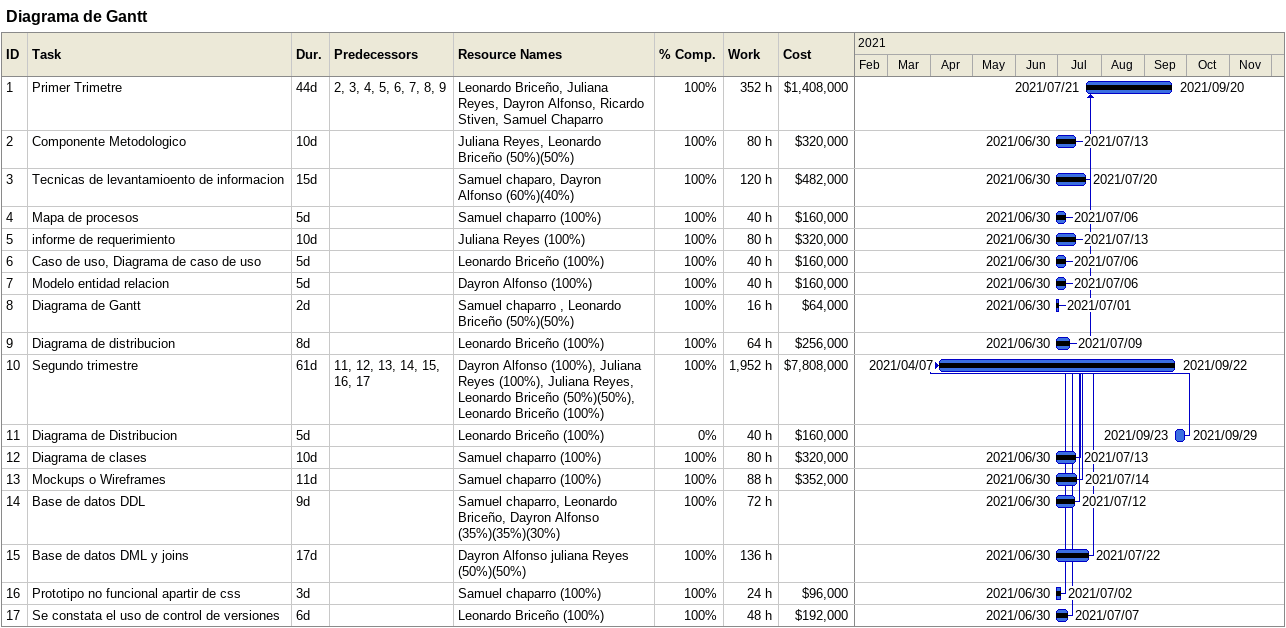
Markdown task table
Diagrama de Gantt

| ID | Task | Duration | Start | Finish | Predecessors | Resources | % complete | Work (h) | Cost ($) |
|---|---|---|---|---|---|---|---|---|---|
| 1 | Primer Trimetre | 44d | 2021-07-21 | 2021-09-20 | 2, 3, 4, 5, 6, 7, 8, 9 | Leonardo Briceño, Juliana Reyes, Dayron Alfonso, Ricardo Stiven, Samuel Chaparro | 100 | 352 | 1408000 |
| 2 | Componente Metodologico | 10d | 2021-06-30 | 2021-07-13 |  | Juliana Reyes, Leonardo Briceño (50%)(50%) | 100 | 80 | 320000 |
| 3 | Tecnicas de levantamioento de informacion | 15d | 2021-06-30 | 2021-07-20 |  | Samuel chaparo, Dayron Alfonso (60%)(40%) | 100 | 120 | 482000 |
| 4 | Mapa de procesos | 5d | 2021-06-30 | 2021-07-06 |  | Samuel chaparro (100%) | 100 | 40 | 160000 |
| 5 | informe de requerimiento | 10d | 2021-06-30 | 2021-07-13 |  | Juliana Reyes (100%) | 100 | 80 | 320000 |
| 6 | Caso de uso, Diagrama de caso de uso | 5d | 2021-06-30 | 2021-07-06 |  | Leonardo Briceño (100%) | 100 | 40 | 160000 |
| 7 | Modelo entidad relacion | 5d | 2021-06-30 | 2021-07-06 |  | Dayron Alfonso (100%) | 100 | 40 | 160000 |
| 8 | Diagrama de Gantt | 2d | 2021-06-30 | 2021-07-01 |  | Samuel chaparro , Leonardo Briceño (50%)(50%) | 100 | 16 | 64000 |
| 9 | Diagrama de distribucion | 8d | 2021-06-30 | 2021-07-09 |  | Leonardo Briceño (100%) | 100 | 64 | 256000 |
| 10 | Segundo trimestre | 61d | 2021-04-07 | 2021-09-22 | 11, 12, 13, 14, 15, 16, 17 | Dayron Alfonso (100%), Juliana Reyes (100%), Juliana Reyes, Leonardo Briceño (50%)(50%), Leonardo Briceño (100%) | 100 | 1952 | 7808000 |
| 11 | Diagrama de Distribucion | 5d | 2021-09-23 | 2021-09-29 |  | Leonardo Briceño (100%) | 0 | 40 | 160000 |
| 12 | Diagrama de clases | 10d | 2021-06-30 | 2021-07-13 |  | Samuel chaparro (100%) | 100 | 80 | 320000 |
| 13 | Mockups o Wireframes | 11d | 2021-06-30 | 2021-07-14 |  | Samuel chaparro (100%) | 100 | 88 | 352000 |
| 14 | Base de datos DDL | 9d | 2021-06-30 | 2021-07-12 |  | Samuel chaparro, Leonardo Briceño, Dayron Alfonso (35%)(35%)(30%) | 100 | 72 |  |
| 15 | Base de datos DML y joins | 17d | 2021-06-30 | 2021-07-22 |  | Dayron Alfonso juliana Reyes (50%)(50%) | 100 | 136 |  |
| 16 | Prototipo no funcional apartir de css | 3d | 2021-06-30 | 2021-07-02 |  | Samuel chaparro (100%) | 100 | 24 | 96000 |
| 17 | Se constata el uso de control de versiones | 6d | 2021-06-30 | 2021-07-07 |  | Leonardo Briceño (100%) | 100 | 48 | 192000 |
